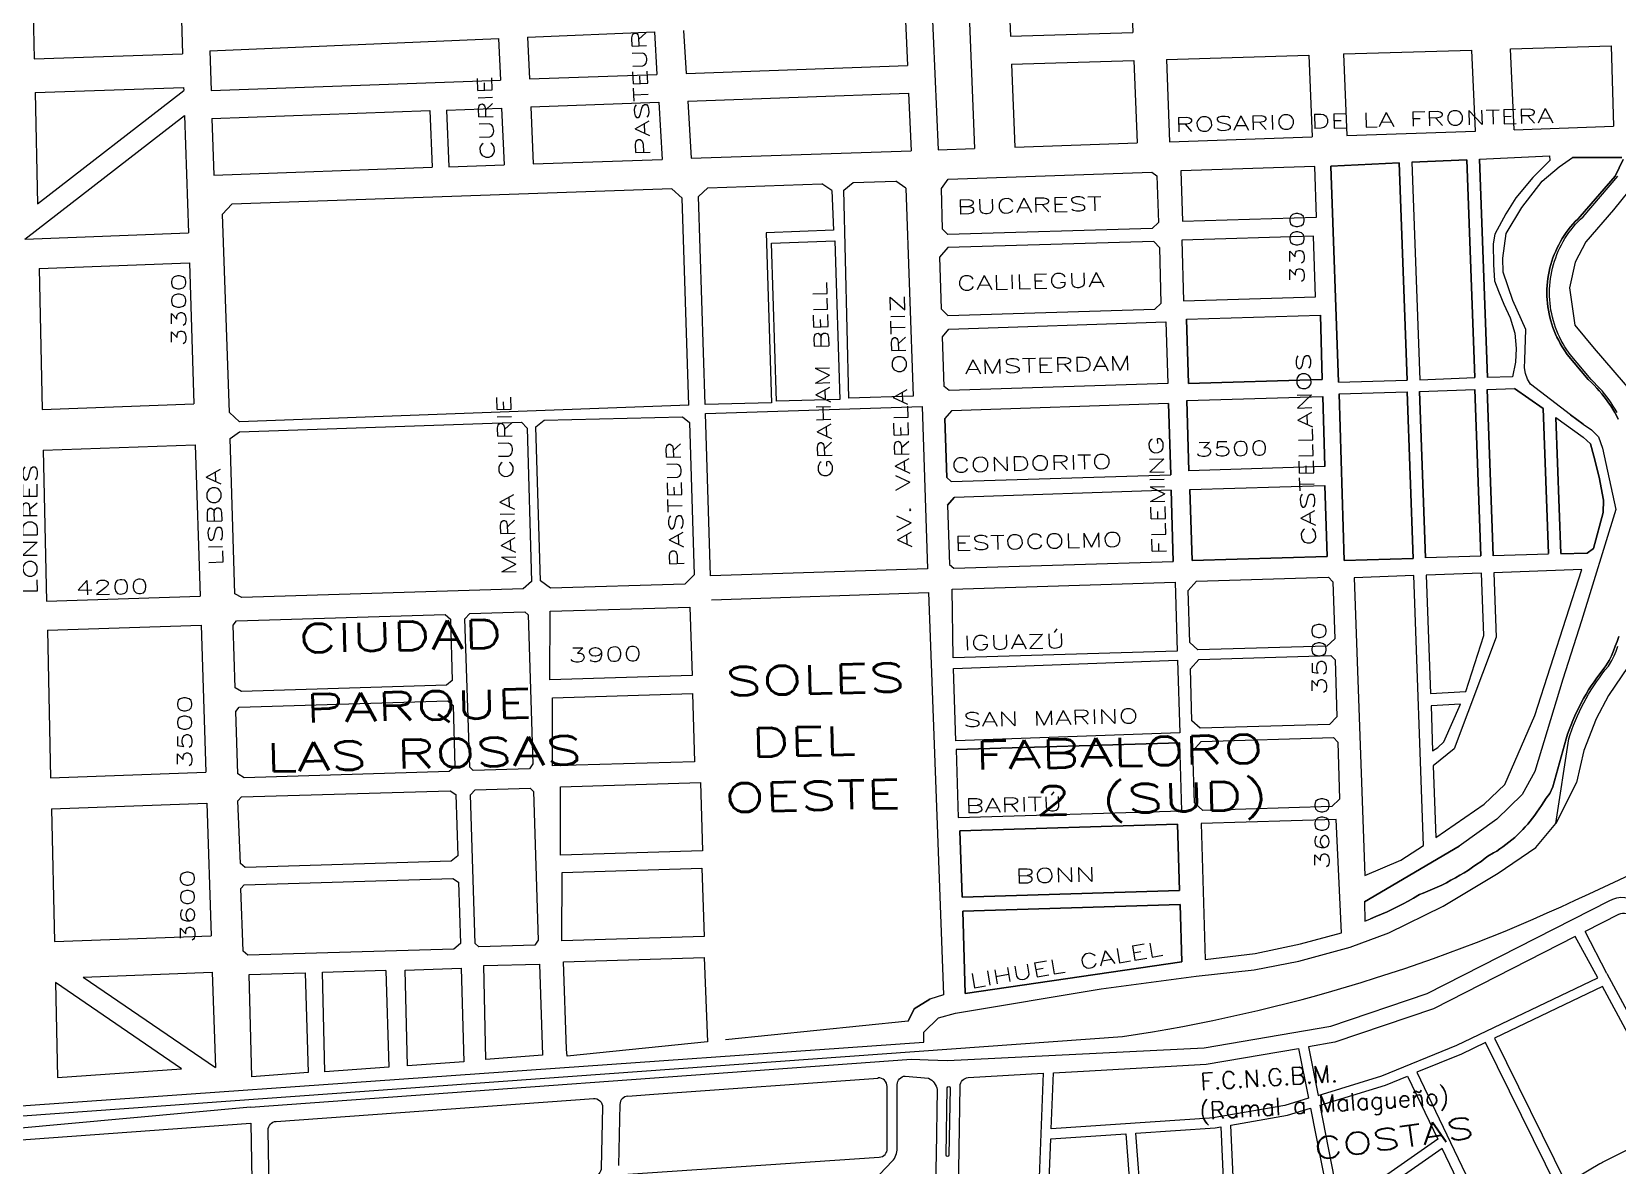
# Model space of a CAD drawing. Header units: millimetres. Extents: x 4374322 to 4409026, y 6503580 to 6534206.
# Drawn here: x 4381850 to 4382959, y 6520313 to 6521106 of the extents above; entities that cross this region are included whole.
import ezdxf

# ---------------------------------------------------------------- set-up
doc = ezdxf.new("R2010")
doc.units = ezdxf.units.MM
for name, color, linetype in [('CANAL', 252, 'Continuous'), ('FERROCARRIL', 252, 'VÍAS'), ('LINEA CALLE', 252, 'Continuous'), ('NOMBRE BARRIO', 8, 'Continuous'), ('NOMBRE CALLE', 252, 'Continuous')]:
    doc.layers.add(name, color=color, linetype=linetype)
doc.styles.add('S1', font='ROMANS')
doc.styles.add('xrefmanantiales$0$style1', font='romans.shx')
doc.linetypes.add('VÍAS', pattern='A,3.81,[130,ltypeshp.shx,S=6.35,R=0,X=0,Y=0],3.81', length=7.62)

msp = doc.modelspace()

# ---------------------------------------------------------------- linework, layer by layer
at = {"layer": 'CANAL', "transparency": 33554687}
for points in [[(4382979.8, 6521018.3), (4382971.6, 6521000.9), (4382956, 6520981.6), (4382936.7, 6520959.1), (4382929.2, 6520945), (4382925.2, 6520927), (4382929, 6520900.9), (4382942.5, 6520884.5), (4382970.1, 6520852.6), (4382983, 6520825.4), (4382987.1, 6520797.3), (4382987.8, 6520753.8), (4382986.8, 6520735.5), (4382980.9, 6520700.3), (4382973.5, 6520677.4), (4382966.2, 6520662), (4382952.5, 6520641.7), (4382943.8, 6520625.3), (4382935.2, 6520603.1), (4382930.2, 6520580.8), (4382915.6, 6520552)], [(4382958.7, 6520839.7), (4382957.3, 6520842), (4382955.9, 6520844.2), (4382954.4, 6520846.4), (4382952.9, 6520848.6), (4382951.3, 6520850.7), (4382949.7, 6520852.8), (4382948, 6520854.8), (4382946.2, 6520856.8), (4382944.4, 6520858.7), (4382942.6, 6520860.6), (4382940.3, 6520862.8), (4382925.6, 6520880.3), (4382923.3, 6520883.6), (4382921.9, 6520885.7), (4382920.7, 6520887.8), (4382919.5, 6520890), (4382918.4, 6520892.2), (4382917.3, 6520894.5), (4382916.4, 6520896.8), (4382915.5, 6520899.1), (4382914.7, 6520901.5), (4382914, 6520903.9), (4382913.4, 6520906.3), (4382912.8, 6520908.7), (4382912.3, 6520911.2), (4382912, 6520913.6), (4382911.7, 6520916.1), (4382911.5, 6520918.6), (4382911.3, 6520921.1), (4382911.3, 6520923.6), (4382911.3, 6520926), (4382911.5, 6520928.5), (4382911.7, 6520931), (4382912, 6520933.5), (4382912.4, 6520935.9), (4382912.9, 6520938.4), (4382913.4, 6520940.8), (4382914, 6520943.2), (4382914.8, 6520945.6), (4382915.6, 6520948), (4382916.5, 6520950.3), (4382917.4, 6520952.6), (4382918.5, 6520954.9), (4382919.6, 6520957.1), (4382920.8, 6520959.3), (4382922, 6520961.4), (4382923.4, 6520963.5), (4382924.8, 6520965.6), (4382926.3, 6520967.6), (4382927.8, 6520969.5), (4382929.5, 6520971.4), (4382931.1, 6520973.2), (4382932.9, 6520975), (4382934.7, 6520976.7), (4382959.1, 6521005.1)], [(4382473.6, 6520399), (4382473.6, 6520406), (4382483.8, 6520416.1), (4382495.7, 6520419.3), (4382597.6, 6520436.3), (4382664.1, 6520445.1), (4382704.7, 6520449.6), (4382736, 6520455.8), (4382771.8, 6520465.6), (4382798.8, 6520475.6), (4382836.8, 6520494.3), (4382875.3, 6520517.4), (4382901.7, 6520535.3), (4382915.6, 6520552), (4382924.7, 6520611.2), (4382925.7, 6520614.4), (4382926.9, 6520617.7), (4382928.1, 6520620.9), (4382929.4, 6520624.1), (4382930.8, 6520627.3), (4382932.2, 6520630.4), (4382933.7, 6520633.5), (4382935.3, 6520636.5), (4382936.9, 6520639.6), (4382938.6, 6520642.6), (4382940.4, 6520645.5), (4382942.3, 6520648.4), (4382944.2, 6520651.3), (4382946.2, 6520654.1), (4382948.2, 6520656.8), (4382950.3, 6520659.6), (4382952.5, 6520662.2), (4382954.9, 6520666.1), (4382956.4, 6520669.4), (4382957.8, 6520672.7), (4382959.1, 6520676.1)]]:
    msp.add_lwpolyline(points, dxfattribs=at)
at = {"layer": 'FERROCARRIL', "ltscale": 0.3, "transparency": 33554687}
msp.add_lwpolyline([(4378346.5, 6520095), (4381002.5, 6520286.7), (4382612.5, 6520402.9, 0.074404), (4382938.9, 6520502.9), (4383335.4, 6520688, -0.013028), (4383596.1, 6520806, -0.015864), (4383825.9, 6520908.7), (4383865.3, 6520924.7), (4384438.8, 6521025.2), (4386238.2, 6521340.6)], format="xyb", dxfattribs=at)
at = {"layer": 'LINEA CALLE', "transparency": 33554687}
for p, q in [((4382530.2, 6521204.2), (4382534.2, 6521103)), ((4382616.2, 6521206.1), (4382619.9, 6521105.6)), ((4381849.7, 6521165.2), (4381851.4, 6521087.1)), ((4381952.6, 6521168.9), (4381955.2, 6521090.6)), ((4382477.2, 6521168.8), (4382483.6, 6521023.6)), ((4382503.4, 6521169.8), (4382509.1, 6521024.4)), ((4382196.5, 6521102.3), (4382285.2, 6521106.1)), ((4382285.2, 6521106.1), (4382287, 6521076.3)), ((4382305.5, 6521107), (4382307.3, 6521077)), ((4382460.8, 6521113.7), (4382462.2, 6521082.6)), ((4382534.2, 6521103), (4382619.9, 6521105.6)), ((4381974.2, 6521092.8), (4382176.2, 6521101.4)), ((4382176.2, 6521101.4), (4382177.5, 6521072.3)), ((4382196.5, 6521102.3), (4382197.8, 6521073.1)), ((4382767.1, 6521090.6), (4382856.9, 6521093.3)), ((4382859.4, 6521036.6), (4382856.9, 6521093.3)), ((4382884, 6521094.2), (4382954.3, 6521096.3)), ((4382886.5, 6521037.6), (4382884, 6521094.2)), ((4382954.3, 6521096.3), (4382956.1, 6521040)), ((4381851.4, 6521087.1), (4381955.2, 6521090.6)), ((4381974.2, 6521092.8), (4381975.1, 6521065)), ((4382307.3, 6521077), (4382462.2, 6521082.6)), ((4382535, 6521083.4), (4382620.6, 6521086.1)), ((4382535, 6521083.4), (4382537.3, 6521025.4)), ((4382620.6, 6521086.1), (4382622.8, 6521028.4)), ((4382643.3, 6521086.8), (4382742.9, 6521089.8)), ((4382643.3, 6521086.8), (4382645.4, 6521029.2)), ((4382742.9, 6521089.8), (4382745.3, 6521032.7)), ((4382767.1, 6521090.6), (4382769.5, 6521033.5)), ((4381975.1, 6521065), (4382177.5, 6521072.3)), ((4382197.8, 6521073.1), (4382287, 6521076.3)), ((4381852, 6521063.7), (4381955.9, 6521067.1)), ((4381852, 6521063.7), (4381853.7, 6520985.8)), ((4381853.7, 6520985.8), (4381956, 6521065)), ((4381955.9, 6521067.1), (4381956, 6521065)), ((4382308.5, 6521057.5), (4382463, 6521063.1)), ((4382463, 6521063.1), (4382464.8, 6521022.9)), ((4381975.7, 6521045.5), (4382128, 6521051)), ((4382128, 6521051), (4382129.7, 6521011.3)), ((4382139.7, 6521051.4), (4382178.3, 6521052.8)), ((4382139.7, 6521051.4), (4382141.4, 6521011.7)), ((4382178.3, 6521052.8), (4382180.1, 6521013)), ((4382198.7, 6521053.6), (4382288.2, 6521056.8)), ((4382198.7, 6521053.6), (4382200.4, 6521013.7)), ((4382288.2, 6521056.8), (4382290.6, 6521016.8)), ((4382308.5, 6521057.5), (4382310.9, 6521017.6)), ((4381844.8, 6520961), (4381956.6, 6521047.6)), ((4381956.6, 6521047.6), (4381959.2, 6520965.4)), ((4381975.7, 6521045.5), (4381977, 6521005.9)), ((4382886.5, 6521037.6), (4382956.1, 6521040)), ((4382537.3, 6521025.4), (4382622.8, 6521028.4)), ((4382645.4, 6521029.2), (4382745.3, 6521032.7)), ((4382769.5, 6521033.5), (4382859.4, 6521036.6)), ((4382200.4, 6521013.7), (4382290.6, 6521016.8)), ((4382310.9, 6521017.6), (4382464.8, 6521022.9)), ((4382483.6, 6521023.6), (4382509.1, 6521024.4)), ((4382815, 6521014.8), (4382853.5, 6521016.6)), ((4382853.5, 6521016.6), (4382859.1, 6520864.1)), ((4382862.2, 6521017), (4382911.2, 6521019.3)), ((4382862.2, 6521017), (4382867.8, 6520864.1)), ((4382911.5, 6521016), (4382899.7, 6521004.2)), ((4382911.2, 6521019.3), (4382911.5, 6521016)), ((4381977, 6521005.9), (4382129.7, 6521011.3)), ((4382141.4, 6521011.7), (4382180.1, 6521013)), ((4382815, 6521014.8), (4382820.5, 6520862.6)), ((4382297.4, 6520996.2), (4381989.7, 6520985.5)), ((4382297.4, 6520996.2), (4381989.7, 6520985.5)), ((4382304.5, 6520989.6), (4382297.4, 6520996.2)), ((4382304.5, 6520989.6), (4382297.4, 6520996.2)), ((4382316, 6520990.9), (4382322.6, 6520997)), ((4382316, 6520990.9), (4382322.6, 6520997)), ((4382322.6, 6520997), (4382402.2, 6520999.8)), ((4382322.6, 6520997), (4382402.2, 6520999.8)), ((4382409.3, 6520995), (4382402.2, 6520999.8)), ((4382409.3, 6520995), (4382402.2, 6520999.8)), ((4382409.3, 6520995), (4382410.4, 6520967.3)), ((4382409.3, 6520995), (4382410.4, 6520967.3)), ((4382417.6, 6520995.4), (4382424.3, 6521000.6)), ((4382417.6, 6520995.4), (4382424.3, 6521000.6)), ((4382421.1, 6520849.7), (4382417.6, 6520995.4)), ((4382421.1, 6520849.7), (4382417.6, 6520995.4)), ((4382424.3, 6521000.6), (4382454.1, 6521001.6)), ((4382424.3, 6521000.6), (4382454.1, 6521001.6)), ((4382461.1, 6520996.7), (4382454.1, 6521001.6)), ((4382461.1, 6520996.7), (4382454.1, 6521001.6)), ((4382461.1, 6520996.7), (4382466.1, 6520851.2)), ((4382461.1, 6520996.7), (4382466.1, 6520851.2)), ((4382899.7, 6521004.2), (4382887.6, 6520990)), ((4381983.1, 6520978.4), (4381989.7, 6520985.5)), ((4381983.1, 6520978.4), (4381989.7, 6520985.5)), ((4382309.2, 6520844.8), (4382304.5, 6520989.6)), ((4382309.2, 6520844.8), (4382304.5, 6520989.6)), ((4382320.7, 6520845.2), (4382316, 6520990.9)), ((4382320.7, 6520845.2), (4382316, 6520990.9)), ((4382887.6, 6520990), (4382880.6, 6520978.8)), ((4381987.9, 6520839.8), (4381983.1, 6520978.4)), ((4381987.9, 6520839.8), (4381983.1, 6520978.4)), ((4382880.6, 6520978.8), (4382873, 6520964.4)), ((4381844.8, 6520961), (4381959.2, 6520965.4)), ((4382410.4, 6520967.3), (4382363.3, 6520965.4)), ((4382410.4, 6520967.3), (4382363.3, 6520965.4)), ((4382363.3, 6520965.4), (4382367.1, 6520846.5)), ((4382363.3, 6520965.4), (4382367.1, 6520846.5)), ((4382873, 6520964.4), (4382871.9, 6520957.8)), ((4382367.1, 6520958.2), (4382411.5, 6520959.9)), ((4382367.1, 6520958.2), (4382411.5, 6520959.9)), ((4382370.6, 6520847.6), (4382367.1, 6520958.2)), ((4382370.6, 6520847.6), (4382367.1, 6520958.2)), ((4382411.5, 6520959.9), (4382414.9, 6520848.8)), ((4382411.5, 6520959.9), (4382414.9, 6520848.8)), ((4382871.9, 6520957.8), (4382872.2, 6520943.2)), ((4381854.8, 6520940.4), (4381959.9, 6520944.5)), ((4381854.8, 6520940.4), (4381857, 6520841.9)), ((4381959.9, 6520944.5), (4381963.1, 6520845.7)), ((4382872.2, 6520943.2), (4382872.8, 6520931.9)), ((4382872.8, 6520931.9), (4382875.5, 6520924.5)), ((4382875.5, 6520924.5), (4382879.3, 6520915.5)), ((4382657.4, 6520905), (4382658.8, 6520860)), ((4382752.3, 6520862.8), (4382751, 6520907.8)), ((4382879.3, 6520915.5), (4382883.8, 6520906)), ((4382883.8, 6520906), (4382887, 6520895.3)), ((4382887, 6520895.3), (4382887.9, 6520884.6)), ((4382887.9, 6520884.6), (4382887.5, 6520874.9)), ((4382887.5, 6520874.9), (4382885.3, 6520864.6)), ((4382658.8, 6520860), (4382752.3, 6520862.8)), ((4382466.1, 6520851.2), (4382421.1, 6520849.7)), ((4382466.1, 6520851.2), (4382421.1, 6520849.7)), ((4382754.1, 6520801.8), (4382752.6, 6520850.9)), ((4381857, 6520841.9), (4381963.1, 6520845.7)), ((4381987.9, 6520839.8), (4381995, 6520833.2)), ((4381987.9, 6520839.8), (4381995, 6520833.2)), ((4382309.2, 6520844.8), (4381995, 6520833.2)), ((4382309.2, 6520844.8), (4381995, 6520833.2)), ((4382367.1, 6520846.5), (4382320.7, 6520845.2)), ((4382367.1, 6520846.5), (4382320.7, 6520845.2)), ((4382320.9, 6520838.9), (4382472.5, 6520843.8)), ((4382320.9, 6520838.9), (4382472.5, 6520843.8)), ((4382324.5, 6520725.3), (4382320.9, 6520838.9)), ((4382324.5, 6520725.3), (4382320.9, 6520838.9)), ((4382414.9, 6520848.8), (4382370.6, 6520847.6)), ((4382414.9, 6520848.8), (4382370.6, 6520847.6)), ((4382472.5, 6520843.8), (4382476.2, 6520730.2)), ((4382472.5, 6520843.8), (4382476.2, 6520730.2)), ((4382644.8, 6520846.1), (4382646.3, 6520796.1)), ((4382657.5, 6520848), (4382659, 6520798.9)), ((4381995, 6520826.1), (4382192.2, 6520832.9)), ((4381995, 6520826.1), (4382192.2, 6520832.9)), ((4382192.2, 6520832.9), (4382196.1, 6520828.8)), ((4382192.2, 6520832.9), (4382196.1, 6520828.8)), ((4382196.1, 6520828.8), (4382199.3, 6520721.5)), ((4382196.1, 6520828.8), (4382199.3, 6520721.5)), ((4382202.3, 6520829.6), (4382208, 6520834.3)), ((4382202.3, 6520829.6), (4382208, 6520834.3)), ((4382205.6, 6520721.9), (4382202.3, 6520829.6)), ((4382205.6, 6520721.9), (4382202.3, 6520829.6)), ((4382208, 6520834.3), (4382304.8, 6520836.7)), ((4382208, 6520834.3), (4382304.8, 6520836.7)), ((4382304.8, 6520836.7), (4382309.7, 6520832.7)), ((4382304.8, 6520836.7), (4382309.7, 6520832.7)), ((4382309.7, 6520832.7), (4382312.9, 6520726)), ((4382309.7, 6520832.7), (4382312.9, 6520726)), ((4382489.7, 6520794.2), (4382488.4, 6520835.6)), ((4381857.7, 6520813.3), (4381964, 6520817.1)), ((4381964, 6520817.1), (4381967.4, 6520711.2)), ((4381988.5, 6520821.5), (4381995, 6520826.1)), ((4381988.5, 6520821.5), (4381995, 6520826.1)), ((4381991.8, 6520712.7), (4381988.5, 6520821.5)), ((4381991.8, 6520712.7), (4381988.5, 6520821.5)), ((4381857.7, 6520813.3), (4381860.1, 6520707.7)), ((4382492.8, 6520791.4), (4382489.7, 6520794.2)), ((4382646.6, 6520785.4), (4382648.1, 6520735.4)), ((4382659.7, 6520785.8), (4382661.3, 6520736.1)), ((4382755.7, 6520739), (4382754.2, 6520788.7)), ((4382490.3, 6520774.9), (4382494.8, 6520780.2)), ((4382661.3, 6520736.1), (4382755.7, 6520739)), ((4382863.2, 6520739.1), (4382824.6, 6520737.9)), ((4382863.2, 6520739.1), (4382824.6, 6520737.9)), ((4382910.6, 6520740.5), (4382871.9, 6520739.3)), ((4382910.6, 6520740.5), (4382871.9, 6520739.3)), ((4382476.2, 6520730.2), (4382324.5, 6520725.3)), ((4382476.2, 6520730.2), (4382324.5, 6520725.3)), ((4382193.3, 6520716.2), (4381996.6, 6520710.3)), ((4382193.3, 6520716.2), (4381996.6, 6520710.3)), ((4382199.3, 6520721.5), (4382193.3, 6520716.2)), ((4382199.3, 6520721.5), (4382193.3, 6520716.2)), ((4382212.4, 6520716.7), (4382205.6, 6520721.9)), ((4382212.4, 6520716.7), (4382205.6, 6520721.9)), ((4382306.5, 6520719.6), (4382212.4, 6520716.7)), ((4382306.5, 6520719.6), (4382212.4, 6520716.7)), ((4382312.9, 6520726), (4382306.5, 6520719.6)), ((4382312.9, 6520726), (4382306.5, 6520719.6)), ((4382756.7, 6520724.5), (4382759.8, 6520721.2)), ((4381860.1, 6520707.7), (4381967.4, 6520711.2)), ((4381996.6, 6520710.3), (4381991.8, 6520712.7)), ((4381996.6, 6520710.3), (4381991.8, 6520712.7)), ((4382325.1, 6520708.6), (4382476.8, 6520713.6)), ((4382325.1, 6520708.6), (4382476.8, 6520713.6)), ((4382476.8, 6520713.6), (4382487.5, 6520432.2)), ((4382476.8, 6520713.6), (4382487.5, 6520432.2)), ((4381992.9, 6520693.8), (4382138.9, 6520698.3)), ((4381992.9, 6520693.8), (4382138.9, 6520698.3)), ((4382138.9, 6520698.3), (4382142.5, 6520695.1)), ((4382138.9, 6520698.3), (4382142.5, 6520695.1)), ((4382142.5, 6520695.1), (4382143.8, 6520652.1)), ((4382142.5, 6520695.1), (4382143.8, 6520652.1)), ((4382152.7, 6520695.4), (4382156.1, 6520699)), ((4382152.7, 6520695.4), (4382156.1, 6520699)), ((4382156.1, 6520591.4), (4382152.7, 6520695.4)), ((4382156.1, 6520591.4), (4382152.7, 6520695.4)), ((4382156.1, 6520699), (4382194.5, 6520700.1)), ((4382156.1, 6520699), (4382194.5, 6520700.1)), ((4382194.5, 6520700.1), (4382196.9, 6520698)), ((4382194.5, 6520700.1), (4382196.9, 6520698)), ((4382196.9, 6520698), (4382200.1, 6520593.8)), ((4382196.9, 6520698), (4382200.1, 6520593.8)), ((4382212, 6520652.7), (4382212.2, 6520700.6)), ((4382212, 6520652.7), (4382212.2, 6520700.6)), ((4382212.2, 6520700.6), (4382310, 6520703.5)), ((4382212.2, 6520700.6), (4382310, 6520703.5)), ((4382310, 6520703.5), (4382311.5, 6520655.7)), ((4382310, 6520703.5), (4382311.5, 6520655.7)), ((4381860.6, 6520687.3), (4381968.1, 6520690.8)), ((4381860.6, 6520687.3), (4381862.9, 6520584.1)), ((4381968.1, 6520690.8), (4381971.4, 6520588)), ((4381990.5, 6520690.8), (4381992.9, 6520693.8)), ((4381990.5, 6520690.8), (4381992.9, 6520693.8)), ((4381991.9, 6520647.1), (4381990.5, 6520690.8)), ((4381991.9, 6520647.1), (4381990.5, 6520690.8)), ((4382143.8, 6520652.1), (4382139.7, 6520648.8)), ((4382143.8, 6520652.1), (4382139.7, 6520648.8)), ((4382311.5, 6520655.7), (4382212, 6520652.7)), ((4382311.5, 6520655.7), (4382212, 6520652.7)), ((4381996.3, 6520644.4), (4381991.9, 6520647.1)), ((4381996.3, 6520644.4), (4381991.9, 6520647.1)), ((4382139.7, 6520648.8), (4381996.3, 6520644.4)), ((4382139.7, 6520648.8), (4381996.3, 6520644.4)), ((4382213.8, 6520592.3), (4382214, 6520640.1)), ((4382213.8, 6520592.3), (4382214, 6520640.1)), ((4382214, 6520640.1), (4382311.9, 6520643.1)), ((4382214, 6520640.1), (4382311.9, 6520643.1)), ((4382311.9, 6520643.1), (4382313.3, 6520595.3)), ((4382311.9, 6520643.1), (4382313.3, 6520595.3)), ((4381992.4, 6520630.4), (4381994.7, 6520633.4)), ((4381992.4, 6520630.4), (4381994.7, 6520633.4)), ((4381993.7, 6520586.7), (4381992.4, 6520630.4)), ((4381993.7, 6520586.7), (4381992.4, 6520630.4)), ((4381994.7, 6520633.4), (4382140.7, 6520637.9)), ((4381994.7, 6520633.4), (4382140.7, 6520637.9)), ((4382140.7, 6520637.9), (4382144.4, 6520634.6)), ((4382140.7, 6520637.9), (4382144.4, 6520634.6)), ((4382144.4, 6520634.6), (4382145.7, 6520591.7)), ((4382144.4, 6520634.6), (4382145.7, 6520591.7)), ((4382652.6, 6520615.6), (4382496, 6520610)), ((4382496.2, 6520603.8), (4382652.8, 6520608.6)), ((4382313.3, 6520595.3), (4382213.8, 6520592.3)), ((4382313.3, 6520595.3), (4382213.8, 6520592.3)), ((4381862.9, 6520584.1), (4381971.4, 6520588)), ((4381998.2, 6520584), (4381993.7, 6520586.7)), ((4381998.2, 6520584), (4381993.7, 6520586.7)), ((4382141.6, 6520588.4), (4381998.2, 6520584)), ((4382141.6, 6520588.4), (4381998.2, 6520584)), ((4382145.7, 6520591.7), (4382141.6, 6520588.4)), ((4382145.7, 6520591.7), (4382141.6, 6520588.4)), ((4382158.5, 6520589.2), (4382156.1, 6520591.4)), ((4382158.5, 6520589.2), (4382156.1, 6520591.4)), ((4382197.9, 6520590.4), (4382158.5, 6520589.2)), ((4382197.9, 6520590.4), (4382158.5, 6520589.2)), ((4382200.1, 6520593.8), (4382197.9, 6520590.4)), ((4382200.1, 6520593.8), (4382197.9, 6520590.4)), ((4381996.4, 6520570.6), (4382142.3, 6520575)), ((4381996.4, 6520570.6), (4382142.3, 6520575)), ((4382142.3, 6520575), (4382146.3, 6520572.4)), ((4382142.3, 6520575), (4382146.3, 6520572.4)), ((4382146.3, 6520572.4), (4382147.6, 6520529.4)), ((4382146.3, 6520572.4), (4382147.6, 6520529.4)), ((4382156.5, 6520572), (4382159.9, 6520575.5)), ((4382156.5, 6520572), (4382159.9, 6520575.5)), ((4382159.9, 6520575.5), (4382198.2, 6520576.7)), ((4382159.9, 6520575.5), (4382198.2, 6520576.7)), ((4382198.2, 6520576.7), (4382200.7, 6520574.5)), ((4382198.2, 6520576.7), (4382200.7, 6520574.5)), ((4382200.7, 6520574.5), (4382203.8, 6520470.4)), ((4382200.7, 6520574.5), (4382203.8, 6520470.4)), ((4382219.4, 6520529.9), (4382219.6, 6520577.8)), ((4382219.4, 6520529.9), (4382219.6, 6520577.8)), ((4382219.6, 6520577.8), (4382317.5, 6520580.7)), ((4382219.6, 6520577.8), (4382317.5, 6520580.7)), ((4382317.5, 6520580.7), (4382318.9, 6520532.9)), ((4382317.5, 6520580.7), (4382318.9, 6520532.9)), ((4381863.4, 6520562.3), (4381972.1, 6520566.2)), ((4381863.4, 6520562.3), (4381865.5, 6520469.4)), ((4381972.1, 6520566.2), (4381975.1, 6520473.5)), ((4381993.9, 6520567.9), (4381996.4, 6520570.6)), ((4381993.9, 6520567.9), (4381996.4, 6520570.6)), ((4381995.7, 6520524.1), (4381993.9, 6520567.9)), ((4381995.7, 6520524.1), (4381993.9, 6520567.9)), ((4382159.8, 6520468), (4382156.5, 6520572)), ((4382159.8, 6520468), (4382156.5, 6520572)), ((4382147.6, 6520529.4), (4382143, 6520525.6)), ((4382147.6, 6520529.4), (4382143, 6520525.6)), ((4382318.9, 6520532.9), (4382219.4, 6520529.9)), ((4382318.9, 6520532.9), (4382219.4, 6520529.9)), ((4381999, 6520521.2), (4381995.7, 6520524.1)), ((4381999, 6520521.2), (4381995.7, 6520524.1)), ((4382143, 6520525.6), (4381999, 6520521.2)), ((4382143, 6520525.6), (4381999, 6520521.2)), ((4382220.4, 6520469.9), (4382220.6, 6520517.8)), ((4382220.4, 6520469.9), (4382220.6, 6520517.8)), ((4382220.6, 6520517.8), (4382318.4, 6520520.8)), ((4382220.6, 6520517.8), (4382318.4, 6520520.8)), ((4382318.4, 6520520.8), (4382319.9, 6520473)), ((4382318.4, 6520520.8), (4382319.9, 6520473)), ((4381995.8, 6520506.5), (4381998.2, 6520509.2)), ((4381995.8, 6520506.5), (4381998.2, 6520509.2)), ((4381997.6, 6520462.7), (4381995.8, 6520506.5)), ((4381997.6, 6520462.7), (4381995.8, 6520506.5)), ((4381998.2, 6520509.2), (4382144.1, 6520513.6)), ((4381998.2, 6520509.2), (4382144.1, 6520513.6)), ((4382144.1, 6520513.6), (4382148.2, 6520511)), ((4382144.1, 6520513.6), (4382148.2, 6520511)), ((4382148.2, 6520511), (4382149.5, 6520468)), ((4382148.2, 6520511), (4382149.5, 6520468)), ((4381865.5, 6520469.4), (4381975.1, 6520473.5)), ((4382319.9, 6520473), (4382220.4, 6520469.9)), ((4382319.9, 6520473), (4382220.4, 6520469.9)), ((4382000.8, 6520459.8), (4381997.6, 6520462.7)), ((4382000.8, 6520459.8), (4381997.6, 6520462.7)), ((4382144.8, 6520464.2), (4382000.8, 6520459.8)), ((4382144.8, 6520464.2), (4382000.8, 6520459.8)), ((4382149.5, 6520468), (4382144.8, 6520464.2)), ((4382149.5, 6520468), (4382144.8, 6520464.2)), ((4382162.3, 6520465.8), (4382159.8, 6520468)), ((4382162.3, 6520465.8), (4382159.8, 6520468)), ((4382201.6, 6520467), (4382162.3, 6520465.8)), ((4382201.6, 6520467), (4382162.3, 6520465.8)), ((4382203.8, 6520470.4), (4382201.6, 6520467)), ((4382203.8, 6520470.4), (4382201.6, 6520467)), ((4382110.9, 6520449.5), (4382150, 6520450.7)), ((4382110.9, 6520449.5), (4382150, 6520450.7)), ((4382110.9, 6520449.5), (4382150, 6520450.7)), ((4382110.9, 6520449.5), (4382150, 6520450.7)), ((4382150, 6520450.7), (4382152, 6520385.3)), ((4382150, 6520450.7), (4382152, 6520385.3)), ((4382165.8, 6520452.6), (4382204.9, 6520453.7)), ((4382165.8, 6520452.6), (4382204.9, 6520453.7)), ((4382167.3, 6520386.9), (4382165.8, 6520452.6)), ((4382167.3, 6520386.9), (4382165.8, 6520452.6)), ((4382204.9, 6520453.7), (4382206.8, 6520390)), ((4382204.9, 6520453.7), (4382206.8, 6520390)), ((4382221.7, 6520455.3), (4382320, 6520458.2)), ((4382221.7, 6520455.3), (4382320, 6520458.2)), ((4382223.7, 6520394), (4382221.7, 6520455.3)), ((4382223.7, 6520394), (4382221.7, 6520455.3)), ((4382320, 6520458.2), (4382322.4, 6520399.3)), ((4382320, 6520458.2), (4382322.4, 6520399.3)), ((4381885.6, 6520444.5), (4381975.9, 6520447.9)), ((4381885.6, 6520444.5), (4381978.1, 6520381.2)), ((4381975.9, 6520447.9), (4381978.1, 6520381.2)), ((4382001.8, 6520446.4), (4382040.9, 6520447.6)), ((4382001.8, 6520446.4), (4382040.9, 6520447.6)), ((4382003.5, 6520374.8), (4382001.8, 6520446.4)), ((4382003.5, 6520374.8), (4382001.8, 6520446.4)), ((4382040.9, 6520447.6), (4382043, 6520377.7)), ((4382040.9, 6520447.6), (4382043, 6520377.7)), ((4382053.1, 6520448), (4382097.4, 6520449.3)), ((4382053.1, 6520448), (4382097.4, 6520449.3)), ((4382053.1, 6520448), (4382097.4, 6520449.3)), ((4382053.1, 6520448), (4382097.4, 6520449.3)), ((4382054.7, 6520378.2), (4382053.1, 6520448)), ((4382054.7, 6520378.2), (4382053.1, 6520448)), ((4382097.4, 6520449.1), (4382099.5, 6520381.4)), ((4382097.4, 6520449.1), (4382099.5, 6520381.4)), ((4382112.5, 6520382.4), (4382110.9, 6520449.5)), ((4382112.5, 6520382.4), (4382110.9, 6520449.5)), ((4382487.5, 6520432.2), (4382477.9, 6520429.2)), ((4382487.5, 6520432.2), (4382477.9, 6520429.2)), ((4382322.4, 6520399.3), (4382224.1, 6520389.2)), ((4382322.4, 6520399.3), (4382224.1, 6520389.2)), ((4382152, 6520385.3), (4382112.5, 6520382.4)), ((4382152, 6520385.3), (4382112.5, 6520382.4)), ((4382206.8, 6520390), (4382167.3, 6520386.9)), ((4382206.8, 6520390), (4382167.3, 6520386.9)), ((4382224.1, 6520389.2), (4382223.7, 6520394)), ((4382224.1, 6520389.2), (4382223.7, 6520394)), ((4382043, 6520377.7), (4382003.5, 6520374.8)), ((4382043, 6520377.7), (4382003.5, 6520374.8)), ((4382099.5, 6520381.4), (4382054.7, 6520378.2)), ((4382099.5, 6520381.4), (4382054.7, 6520378.2)), ((4382284.7, 6520362.6), (4382441.6, 6520373.9)), ((4382266.6, 6520361.3), (4382284.7, 6520362.6)), ((4382448.1, 6520324.5), (4382448, 6520368)), ((4382261, 6520355.5), (4382260.1, 6520312.8)), ((4382266.5, 6520306.7), (4382442.5, 6520318.5))]:
    msp.add_line(p, q, dxfattribs=at)
for points in [[(4382815, 6521014.8), (4382820.5, 6520862.6), (4382859.1, 6520864.1), (4382853.5, 6521016.6)], [(4382911.2, 6521019.3), (4382911.5, 6521016), (4382899.7, 6521004.2), (4382887.6, 6520990), (4382880.6, 6520978.8), (4382873, 6520964.4), (4382871.9, 6520957.8), (4382872.2, 6520943.2), (4382872.8, 6520931.9), (4382875.5, 6520924.5), (4382879.3, 6520915.5), (4382883.8, 6520906), (4382887, 6520895.3), (4382887.9, 6520884.6), (4382887.5, 6520874.9), (4382885.3, 6520864.6), (4382867.8, 6520864.1), (4382862.2, 6521017)], [(4382486, 6520996.4), (4382490.7, 6521002.9), (4382633.1, 6521007.8), (4382636.7, 6521005.3), (4382637.7, 6520972.7), (4382633.4, 6520968.5), (4382490.5, 6520964.2), (4382486.8, 6520968)], [(4382748.3, 6520976.4), (4382747.2, 6521011.8), (4382653.5, 6521008.9), (4382654.6, 6520973.6)], [(4382747.5, 6520920.6), (4382746.2, 6520963), (4382654, 6520960.2), (4382655.3, 6520917.8)], [(4382485.7, 6520912.2), (4382490.4, 6520907.6), (4382635.2, 6520912.1), (4382639.7, 6520916.3), (4382638.8, 6520954.9), (4382634.6, 6520959.4), (4382490.4, 6520955.1), (4382484.6, 6520948.3)], [(4382658.8, 6520860), (4382657.4, 6520905), (4382751, 6520907.8), (4382752.3, 6520862.8)], [(4382486.7, 6520892.7), (4382491.2, 6520898), (4382643, 6520903.2), (4382644.3, 6520860), (4382491.4, 6520855), (4382487.8, 6520857.9)], [(4382659, 6520798.9), (4382657.5, 6520848), (4382752.6, 6520850.9), (4382754.1, 6520801.8)], [(4382489.7, 6520794.2), (4382492.8, 6520791.4), (4382646.3, 6520796.1), (4382644.8, 6520846.1), (4382493, 6520840.9), (4382488.4, 6520835.6)], [(4382646.6, 6520785.4), (4382494.8, 6520780.2), (4382490.3, 6520774.9), (4382491.6, 6520733.4), (4382494.7, 6520730.7), (4382648.1, 6520735.4)], [(4382661.3, 6520736.1), (4382659.7, 6520785.8), (4382754.2, 6520788.7), (4382755.7, 6520739)], [(4382829.9, 6520592.4), (4382831.7, 6520542.2), (4382865.6, 6520565.6), (4382880.1, 6520579.4), (4382901, 6520627.7), (4382933.9, 6520729.8), (4382872.4, 6520727.5), (4382874, 6520682.4), (4382844.6, 6520604.2)], [(4382829.9, 6520592.4), (4382831.7, 6520542.2), (4382865.6, 6520565.6), (4382880.1, 6520579.4), (4382901, 6520627.7), (4382933.9, 6520729.8), (4382872.4, 6520727.5), (4382874, 6520682.4), (4382844.6, 6520604.2)], [(4382649.4, 6520720.9), (4382650.8, 6520672.6), (4382494.2, 6520667.9), (4382493.4, 6520716.1)], [(4382665.4, 6520673.5), (4382659.6, 6520678.7), (4382658.5, 6520715.1), (4382664.3, 6520721.7), (4382756.7, 6520724.5), (4382759.8, 6520721.2), (4382761, 6520681.3), (4382755.6, 6520676.2)], [(4382865.3, 6520683.6), (4382863.7, 6520727.2), (4382825.1, 6520725.8), (4382828.1, 6520643.1), (4382852.7, 6520644.4)], [(4382865.3, 6520683.6), (4382863.7, 6520727.2), (4382825.1, 6520725.8), (4382828.1, 6520643.1), (4382852.7, 6520644.4)], [(4382651, 6520666.4), (4382652.6, 6520615.6), (4382496, 6520610), (4382494.5, 6520660.5)], [(4382667, 6520618.7), (4382661.2, 6520623.9), (4382660.1, 6520660.3), (4382665.9, 6520666.9), (4382758.4, 6520669.7), (4382761.4, 6520666.5), (4382762.6, 6520626.6), (4382757.3, 6520621.4)], [(4382828.4, 6520634.4), (4382829.5, 6520602.8), (4382833.2, 6520605.3), (4382837.4, 6520609.3), (4382849, 6520635.5)], [(4382828.4, 6520634.4), (4382829.5, 6520602.8), (4382833.2, 6520605.3), (4382837.4, 6520609.3), (4382849, 6520635.5)], [(4382496.2, 6520603.8), (4382497.6, 6520556.2), (4382654.2, 6520561), (4382652.8, 6520608.6)], [(4382668.8, 6520561.2), (4382663, 6520566.4), (4382661.9, 6520602.8), (4382667.7, 6520609.4), (4382760.2, 6520612.2), (4382763.2, 6520609), (4382764.4, 6520569.1), (4382759, 6520563.9)], [(4382498.9, 6520547), (4382500.4, 6520500.6), (4382652.5, 6520505.2), (4382651.1, 6520551.6), (4382652.5, 6520505.2), (4382500.4, 6520500.6), (4382498.9, 6520547), (4382651.1, 6520551.6)], [(4382765.7, 6520475.5), (4382762, 6520554.9), (4382667.5, 6520552), (4382670.4, 6520456.8), (4382705.5, 6520461), (4382737.2, 6520467.9)], [(4381954.4, 6520380.3), (4381866.2, 6520440.7), (4381867.7, 6520374.2)], [(4382562.4, 6520331.4), (4382614.9, 6520334.9), (4382623.1, 6520226.9), (4382602.5, 6520215.3), (4382557.4, 6520204.4)]]:
    msp.add_lwpolyline(points, close=True, dxfattribs=at)
for points in [[(4382925.9, 6520838.1), (4382934.7, 6520831.6), (4382925.9, 6520838.1), (4382897.9, 6520859.6), (4382895.8, 6520863.1), (4382894.4, 6520866.9), (4382893.8, 6520870.9), (4382894, 6520876.5), (4382894.6, 6520897.8), (4382885.5, 6520918), (4382878.9, 6520938), (4382878.7, 6520947.8), (4382880.9, 6520964.9), (4382892, 6520983.1), (4382906.2, 6521001.5), (4382918, 6521011.7), (4382927.4, 6521018.1)], [(4382962.7, 6521016.7), (4382957.3, 6521005.1), (4382932.8, 6520976.8), (4382931, 6520975.1), (4382929.3, 6520973.3), (4382927.6, 6520971.4), (4382926, 6520969.6), (4382924.4, 6520967.6), (4382923, 6520965.6), (4382921.6, 6520963.6), (4382920.2, 6520961.5), (4382918.9, 6520959.3), (4382917.7, 6520957.1), (4382916.6, 6520954.9), (4382915.6, 6520952.6), (4382914.6, 6520950.3), (4382913.7, 6520948), (4382912.9, 6520945.7), (4382912.2, 6520943.3), (4382911.6, 6520940.9), (4382911, 6520938.4), (4382910.5, 6520936), (4382910.2, 6520933.5), (4382909.9, 6520931.1), (4382909.6, 6520928.6), (4382909.5, 6520926.1), (4382909.5, 6520923.6), (4382909.5, 6520921.1), (4382909.6, 6520918.6), (4382909.8, 6520916.1), (4382910.1, 6520913.7), (4382910.5, 6520911.2), (4382911, 6520908.7), (4382911.5, 6520906.3), (4382912.2, 6520903.9), (4382912.9, 6520901.5), (4382913.7, 6520899.2), (4382914.5, 6520896.8), (4382915.5, 6520894.5), (4382916.5, 6520892.3), (4382917.7, 6520890), (4382918.8, 6520887.9), (4382920.1, 6520885.7), (4382921.4, 6520883.6), (4382923.7, 6520880.3), (4382938.4, 6520862.9), (4382940.7, 6520860.7), (4382942.6, 6520858.8), (4382944.4, 6520856.8), (4382946.1, 6520854.8), (4382947.8, 6520852.8), (4382949.5, 6520850.7), (4382951.1, 6520848.6), (4382952.6, 6520846.5), (4382954.1, 6520844.3), (4382955.5, 6520842), (4382956.9, 6520839.8), (4382958.2, 6520837.5), (4382959.4, 6520835.1)], [(4382763.6, 6520860.9), (4382758.3, 6521012.2), (4382763.6, 6520860.9), (4382811.7, 6520862.3), (4382806.2, 6521014.4), (4382758.3, 6521012.2), (4382806.2, 6521014.4), (4382811.7, 6520862.3)], [(4382764.2, 6520852.8), (4382767.7, 6520736.2), (4382815.9, 6520737.6), (4382767.7, 6520736.2), (4382764.2, 6520852.8), (4382811.6, 6520854.2), (4382815.9, 6520737.6), (4382811.6, 6520854.2)], [(4382820.4, 6520854.5), (4382824.6, 6520738), (4382820.4, 6520854.5), (4382859, 6520855.9), (4382863.2, 6520739.4), (4382859, 6520855.9)], [(4382867.7, 6520855.9), (4382871.9, 6520739.4), (4382867.7, 6520855.9), (4382886.7, 6520856.5), (4382906.9, 6520842.6), (4382910.6, 6520741.1), (4382906.9, 6520842.6), (4382886.7, 6520856.5)], [(4382934.7, 6520831.6), (4382940.7, 6520827.6), (4382945.5, 6520822.6), (4382948.4, 6520814.7), (4382957.7, 6520771.7), (4382933.6, 6520694), (4382920.5, 6520653), (4382901.1, 6520588.4), (4382892.2, 6520572.3), (4382874.4, 6520555.1), (4382848.1, 6520536.1)], [(4382915.8, 6520836.2), (4382919.3, 6520741.1), (4382915.8, 6520836.2), (4382934.9, 6520822.4), (4382939.9, 6520817.7), (4382942.3, 6520809.1), (4382946, 6520794.4), (4382949, 6520778.4), (4382948.9, 6520769.6), (4382942.1, 6520744.6), (4382937.6, 6520741.3), (4382919.3, 6520740.8), (4382937.6, 6520741.3), (4382942.1, 6520744.6), (4382948.9, 6520769.6), (4382949, 6520778.4), (4382946, 6520794.4), (4382942.3, 6520809.1), (4382939.9, 6520817.7), (4382934.9, 6520822.4)], [(4382774.6, 6520724), (4382782.2, 6520515.7), (4382807.2, 6520526.4), (4382823.2, 6520536.7), (4382816.3, 6520725.5), (4382774.6, 6520724)], [(4382774.6, 6520724), (4382782.2, 6520515.7), (4382807.2, 6520526.4), (4382823.2, 6520536.7), (4382816.3, 6520725.5), (4382774.6, 6520724)], [(4382959.7, 6520682.9), (4382958.5, 6520679.5), (4382957.3, 6520676.1), (4382956, 6520672.8), (4382954.6, 6520669.4), (4382953.1, 6520666.1), (4382950.7, 6520662.3), (4382948.5, 6520659.6), (4382946.4, 6520656.9), (4382944.3, 6520654.1), (4382942.4, 6520651.3), (4382940.4, 6520648.4), (4382938.6, 6520645.5), (4382936.8, 6520642.6), (4382935.1, 6520639.6), (4382933.4, 6520636.6), (4382931.9, 6520633.5), (4382930.4, 6520630.4), (4382928.9, 6520627.3), (4382927.6, 6520624.1), (4382926.3, 6520621), (4382925, 6520617.7), (4382923.9, 6520614.5), (4382922.8, 6520611.2), (4382913.6, 6520577.8), (4382911.4, 6520573), (4382908.9, 6520569.8), (4382907.3, 6520567.3), (4382905.7, 6520564.7), (4382904.1, 6520562.2), (4382902.5, 6520559.9), (4382901, 6520557.8), (4382899.4, 6520555.7), (4382897.7, 6520553.6), (4382896.1, 6520551.6), (4382894.3, 6520549.7), (4382892.5, 6520547.8), (4382890.7, 6520545.9), (4382888.8, 6520544.1), (4382886.9, 6520542.3), (4382884.9, 6520540.6), (4382882.9, 6520539), (4382880.8, 6520537.3), (4382878.7, 6520535.8), (4382876.6, 6520534.3), (4382874.4, 6520532.8), (4382872.2, 6520531.5), (4382868.2, 6520529.1), (4382866.3, 6520527.7), (4382863.4, 6520525.5), (4382860.5, 6520523.5), (4382857.5, 6520521.5), (4382854.5, 6520519.5), (4382857.5, 6520521.5), (4382860.5, 6520523.5), (4382863.4, 6520525.5), (4382866.3, 6520527.7), (4382868.2, 6520529.1), (4382872.2, 6520531.5), (4382874.4, 6520532.8), (4382876.6, 6520534.3), (4382878.7, 6520535.8), (4382880.8, 6520537.3), (4382882.9, 6520539), (4382884.9, 6520540.6), (4382886.9, 6520542.3), (4382888.8, 6520544.1), (4382890.7, 6520545.9), (4382892.5, 6520547.8), (4382894.3, 6520549.7), (4382896.1, 6520551.6), (4382897.7, 6520553.6), (4382899.4, 6520555.7), (4382901, 6520557.8), (4382902.5, 6520559.9), (4382904.1, 6520562.2), (4382905.7, 6520564.7), (4382907.3, 6520567.3), (4382908.9, 6520569.8), (4382911.4, 6520573), (4382913.6, 6520577.8), (4382922.8, 6520611.2), (4382923.9, 6520614.5), (4382925, 6520617.7), (4382926.3, 6520621), (4382927.6, 6520624.1), (4382928.9, 6520627.3), (4382930.4, 6520630.4), (4382931.9, 6520633.5), (4382933.4, 6520636.6), (4382935.1, 6520639.6), (4382936.8, 6520642.6), (4382938.6, 6520645.5), (4382940.4, 6520648.4), (4382942.4, 6520651.3), (4382944.3, 6520654.1), (4382946.4, 6520656.9), (4382948.5, 6520659.6), (4382950.7, 6520662.3), (4382953.1, 6520666.1), (4382954.6, 6520669.4), (4382956, 6520672.8), (4382957.3, 6520676.1), (4382958.5, 6520679.5), (4382959.7, 6520682.9)], [(4382781.8, 6520497.2), (4382848.1, 6520536.1), (4382781.8, 6520497.2), (4382782.2, 6520483.8), (4382786.1, 6520485.4), (4382789.9, 6520487), (4382793.8, 6520488.6), (4382797.6, 6520490.3), (4382801.4, 6520492.1), (4382805.1, 6520493.9), (4382808.8, 6520495.9), (4382812.5, 6520497.8), (4382816.1, 6520499.9), (4382820.4, 6520502.3), (4382822.8, 6520503.3), (4382826.1, 6520504.6), (4382829.4, 6520506), (4382832.6, 6520507.5), (4382835.9, 6520509), (4382839.1, 6520510.6), (4382842.2, 6520512.3), (4382845.4, 6520514), (4382848.5, 6520515.8), (4382851.5, 6520517.6), (4382854.5, 6520519.5), (4382851.5, 6520517.6), (4382848.5, 6520515.8), (4382845.4, 6520514), (4382842.2, 6520512.3), (4382839.1, 6520510.6), (4382835.9, 6520509), (4382832.6, 6520507.5), (4382829.4, 6520506), (4382826.1, 6520504.6), (4382822.8, 6520503.3), (4382820.4, 6520502.3), (4382816.1, 6520499.9), (4382812.5, 6520497.8), (4382808.8, 6520495.9), (4382805.1, 6520493.9), (4382801.4, 6520492.1), (4382797.6, 6520490.3), (4382793.8, 6520488.6), (4382789.9, 6520487), (4382786.1, 6520485.4)], [(4382652.9, 6520495.4), (4382500.9, 6520490.7), (4382652.9, 6520495.4), (4382654.2, 6520455.3), (4382652.9, 6520495.4), (4382654.2, 6520455.3), (4382502.6, 6520433), (4382500.9, 6520490.7), (4382502.6, 6520433), (4382654.2, 6520455.3)], [(4382929.3, 6520472.9), (4382830.1, 6520422.4), (4382761.2, 6520398.9), (4382742.7, 6520395.7), (4382749.4, 6520361.7), (4382793.9, 6520375.4), (4382846.5, 6520396.9), (4382945, 6520444)], [(4382945, 6520444), (4382929.3, 6520472.9)], [(4382951.3, 6520447), (4382936.3, 6520476.5)], [(4382462.7, 6520413.7), (4382466.9, 6520422.4), (4382477.9, 6520429.2), (4382466.9, 6520422.4), (4382462.7, 6520413.7), (4382335, 6520400.6)], [(4382677, 6520346), (4382562.7, 6520338.4), (4382564.3, 6520377.6), (4382585.2, 6520378.8), (4382671, 6520383.6), (4382735.8, 6520394.6), (4382742.7, 6520359.7), (4382726.2, 6520354.6), (4382676, 6520346)], [(4382796.5, 6520368.9), (4382812, 6520375.2), (4382833.1, 6520331.1), (4382764.9, 6520283.2), (4382750.8, 6520354.9), (4382796.5, 6520368.9)], [(4382728, 6520347.9), (4382744, 6520352.8), (4382758.5, 6520279.6), (4382740.6, 6520272.6), (4382692.1, 6520258.4), (4382688.3, 6520341), (4382728, 6520347.9)], [(4382003.8, 6520289.2), (4381796.2, 6520277.1), (4381794.1, 6520327.2), (4382002.9, 6520342.3), (4382003.8, 6520289.2)], [(4382677.3, 6520339.1), (4382681.3, 6520339.8), (4382685.2, 6520256.1), (4382643.4, 6520238.3), (4382629.8, 6520230.7), (4382621.9, 6520335.4), (4382677.3, 6520339.1)]]:
    msp.add_lwpolyline(points, dxfattribs=at)
for points in [[(4382959.4, 6520835.1), (4382958.2, 6520837.5), (4382956.9, 6520839.8), (4382955.5, 6520842), (4382954.1, 6520844.3), (4382952.6, 6520846.5), (4382951.1, 6520848.6), (4382949.5, 6520850.7), (4382947.8, 6520852.8), (4382946.1, 6520854.8), (4382944.4, 6520856.8), (4382942.6, 6520858.8), (4382940.7, 6520860.7), (4382938.4, 6520862.9), (4382923.7, 6520880.3), (4382921.4, 6520883.6), (4382920.1, 6520885.7), (4382918.8, 6520887.9), (4382917.7, 6520890), (4382916.5, 6520892.3), (4382915.5, 6520894.5), (4382914.5, 6520896.8), (4382913.7, 6520899.2), (4382912.9, 6520901.5), (4382912.2, 6520903.9), (4382911.5, 6520906.3), (4382911, 6520908.7), (4382910.5, 6520911.2), (4382910.1, 6520913.7), (4382909.8, 6520916.1), (4382909.6, 6520918.6), (4382909.5, 6520921.1), (4382909.5, 6520923.6), (4382909.5, 6520926.1), (4382909.6, 6520928.6), (4382909.9, 6520931.1), (4382910.2, 6520933.5), (4382910.5, 6520936), (4382911, 6520938.4), (4382911.6, 6520940.9), (4382912.2, 6520943.3), (4382912.9, 6520945.7), (4382913.7, 6520948), (4382914.6, 6520950.3), (4382915.6, 6520952.6), (4382916.6, 6520954.9), (4382917.7, 6520957.1), (4382918.9, 6520959.3), (4382920.2, 6520961.5), (4382921.6, 6520963.6), (4382923, 6520965.6), (4382924.4, 6520967.6), (4382926, 6520969.6), (4382927.6, 6520971.4), (4382929.3, 6520973.3), (4382931, 6520975.1), (4382932.8, 6520976.8), (4382957.3, 6521005.1), (4382962.7, 6521016.7, 0.550498)], [(4382961.8, 6521018.1), (4382927.4, 6521018.1), (4382961.8, 6521018.1, -0.550498)], [(4382002.7, 6520353.5), (4382465.1, 6520387.2), (4382476.7, 6520386.7), (4382490.3, 6520386.2), (4382669.7, 6520395.1), (4382758.3, 6520410.1), (4382825.8, 6520433.1), (4382952.9, 6520497.9, -0.33051), (4382974.1, 6520495.8, 0.448534), (4383027.2, 6520523.2), (4383028.2, 6520529.3), (4383030.5, 6520534.3), (4383033.2, 6520538.8), (4383129.8, 6520588), (4383159.2, 6520602.6)], [(4382002.7, 6520353.5), (4381076.5, 6520268.9, -0.41681), (4381054.8, 6520287.2), (4381050.3, 6520340.6, 0.000296), (4381042.5, 6520467.7, -0.134229), (4381066, 6520548.9), (4381069.7, 6520455, 0.423167), (4381230.2, 6520311.3), (4382473.6, 6520399)], [(4382951.3, 6520447), (4383007.8, 6520342.6, 0.046076), (4383015, 6520348.1), (4383038.7, 6520369.7), (4383057, 6520385.5, 0.035301), (4383061.9, 6520390.4), (4383079, 6520410.1, 0.026152), (4383082.2, 6520414.1), (4383092, 6520428.2, 0.067405), (4383100.2, 6520444.6), (4383024.5, 6520498.5, -0.333915), (4382965.2, 6520488.8, 0.210893), (4382959.5, 6520488.3), (4382936.3, 6520476.5)], [(4382916.8, 6520296.7), (4382866.5, 6520398.7), (4382849.7, 6520390.7), (4382818.5, 6520377.9), (4382873.5, 6520262.9, 0.006079), (4382878.2, 6520267.7), (4382893.2, 6520281, -0.039503), (4382899.6, 6520285.8), (4382916.2, 6520296.3)], [(4382385.3, 6520245.9), (4382451.5, 6520315.7, 0.192268), (4382455.1, 6520324.7), (4382455, 6520369.3, -0.393639), (4382460.6, 6520375.3), (4382477, 6520373.7, -0.242845), (4382483, 6520365.8), (4382482.2, 6520320.1), (4382481.9, 6520301.1)], [(4382242.5, 6520359.6, -0.441972), (4382248.9, 6520353.5), (4382248, 6520311, -0.388436), (4382242.4, 6520305.1), (4382022.1, 6520290.3, -0.428689), (4382015.7, 6520296.2), (4382015, 6520337.5, -0.398426), (4382020.6, 6520343.6), (4382242.9, 6520359.6)]]:
    msp.add_lwpolyline(points, format="xyb", dxfattribs=at)
for points in [[(4383001.6, 6520339.3), (4382948.3, 6520437.9), (4382872.8, 6520401.7), (4382922.8, 6520300.2), (4382946.5, 6520314, -0.011938), (4382948.8, 6520315.3), (4382976.3, 6520329.1, -0.022938), (4382981, 6520331.2)], [(4382504.7, 6520374.2), (4382557.2, 6520377.2), (4382550.3, 6520201.5), (4382530.1, 6520187.1), (4382481.5, 6520165), (4382497.6, 6520280.4), (4382499, 6520368.3, -0.39301)], [(4382490, 6520367.1, -1), (4382492, 6520367), (4382491.2, 6520319.9, -0.984605), (4382489.2, 6520320)], [(4382868.2, 6520257.8), (4382836.2, 6520324.7), (4382764.8, 6520274.6), (4382743.1, 6520266.1), (4382692.4, 6520251.2), (4382695.7, 6520179.1), (4382701.4, 6520180.9, -0.025226), (4382706.4, 6520182.1), (4382730.1, 6520186.6, 0.048195), (4382781.1, 6520201.7, 0.094597)]]:
    msp.add_lwpolyline(points, format="xyb", close=True, dxfattribs=at)
for centre, start, end in [((4382442, 6520368), 0.0748, 94.1286), ((4382267, 6520355.3), 94.1286, 178.7523), ((4382442.1, 6520324.5), 273.8404, 0.0748)]:
    msp.add_arc(centre, 6, start, end, dxfattribs=at)

# ---------------------------------------------------------------- texts
at = {"layer": 'FERROCARRIL', "ltscale": 0.3, "transparency": 33554687, "style": 'xrefmanantiales$0$style1'}
for s, p in [('F.C.N.G.B.M. ', (4382667.5, 6520365.3)), ('(Ramal a Malagueño)', (4382666.8, 6520344.6))]:
    msp.add_text(s, height=12, rotation=3.5371, dxfattribs=at).set_placement(p)
at = {"layer": 'NOMBRE BARRIO', "linetype": 'Continuous', "transparency": 33554687, "style": 'S1', "width": 1.5}
for s, height, rotation, p in [('CIUDAD', 20, 1.393, (4382036.5, 6520671.5)), ('SOLES', 20, 1.393, (4382335, 6520641.4)), ('PARQUE', 20, 1.393, (4382041.5, 6520622.5)), ('DEL', 20, 1.393, (4382353.2, 6520598.6)), ('LAS ROSAS', 20, 1.393, (4382013.8, 6520588.2)), ('FABALORO', 20, 1.393, (4382509.7, 6520589.6)), ('2 (SUD)', 20, 1.393, (4382551.6, 6520557.9)), ('OESTE', 20, 1.393, (4382334.5, 6520559.9)), ('COSTAS', 15, 7.9074, (4382747.4, 6520316.6))]:
    msp.add_text(s, height=height, rotation=rotation, dxfattribs=at).set_placement(p)
at = {"layer": 'NOMBRE CALLE', "linetype": 'Continuous', "transparency": 33554687, "style": 'S1', "width": 1.5}
for s, rotation, p in [('PASTEUR', 92.0468, (4382282.3, 6521019.4)), ('CURIE', 92.1215, (4382173.5, 6521016.7)), ('ROSARIO DE LA FRONTERA', 1.393, (4382649.4, 6521036.1)), ('BUCAREST', 1.393, (4382496.8, 6520978.5)), ('3300', 90.1476, (4382739.7, 6520929.4)), ('3300', 90.1476, (4381957.5, 6520885.8)), ('GRAHAM BELL', 91.718, (4382409.9, 6520793.8)), ('CALILEGUA', 1.393, (4382496.8, 6520925.2)), ('AV. VARELA ORTIZ', 91.718, (4382465.3, 6520745.2)), ('AMSTERDAM', 1.393, (4382502.4, 6520866.5)), ('CASTELLANOS', 91.718, (4382747.9, 6520746.7)), ('MARIA CURIE', 91.718, (4382188.6, 6520725.8)), ('PASTEUR', 91.718, (4382306, 6520731.6)), ('FLEMING', 91.718, (4382643.4, 6520740.4)), ('3500', 1.393, (4382663.3, 6520808.7)), ('CONDORITO', 1.393, (4382492.8, 6520797.8)), ('LONDRES', 90.1476, (4381853.6, 6520712.3)), ('LISBOA', 91.718, (4381983.6, 6520732.5)), ('ESTOCOLMO', 1.393, (4382495.1, 6520743.1)), ('4200', 1.393, (4381880.2, 6520711.9)), ('IGUAZÚ', 1.393, (4382501.5, 6520673.3)), ('3500', 90.1476, (4382755.2, 6520641.8)), ('3900', 1.393, (4382225.1, 6520664.8)), ('3500', 90.1476, (4381961.7, 6520590.5)), ('SAN MARINO', 1.393, (4382501.2, 6520619.5)), ('BARITÚ', 1.393, (4382502.6, 6520559.4)), ('3600', 90.1476, (4382757.2, 6520519.8)), ('3600', 90.1476, (4381963.7, 6520468.5)), ('BONN', 1.393, (4382537.7, 6520510.2)), ('LIHUEL CALEL', 9.7774, (4382506.6, 6520436.7))]:
    msp.add_text(s, height=10, rotation=rotation, dxfattribs=at).set_placement(p)

doc.saveas('drawing.dxf')
